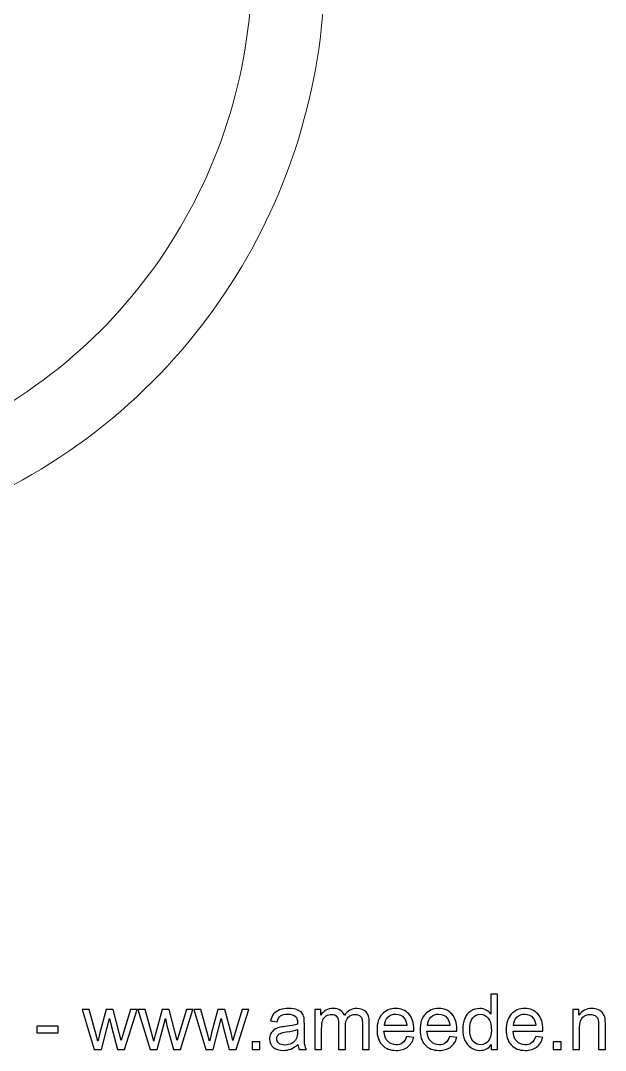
# Model space of a CAD drawing. Header units: millimetres. Extents: x -680 to 176, y -162 to 76.
# Drawn here: x -164.5 to -100.5, y -161.7 to -49 of the extents above; entities that cross this region are included whole.
import ezdxf

# ---------------------------------------------------------------- set-up
doc = ezdxf.new("R2010")
doc.units = ezdxf.units.MM
doc.header["$MEASUREMENT"] = 0
doc.layers.add('Layer 1', color=7, linetype='Continuous')

msp = doc.modelspace()

# ---------------------------------------------------------------- linework, layer by layer
at = {"layer": 'Layer 1', "lineweight": 9}
msp.add_open_spline([(-250.4476, 55.603), (-252.8811, 55.2971), (-255.317, 54.6843), (-257.7054, 53.7426), (-257.7054, 53.7426), (-264.5674, 51.0372), (-269.8692, 46.0603), (-273.0909, 40.0085), (-273.0909, 40.0085), (-276.3607, 33.8657), (-277.48, 26.6178), (-275.9052, 19.5157), (-275.9052, 19.5157), (-275.9052, 19.5157), (-274.8809, 14.8953), (-274.8809, 14.8953), (-274.8809, 14.8953), (-274.8809, 14.8953), (-279.6296, 14.6682), (-279.6296, 14.6682), (-279.6296, 14.6682), (-282.6932, 14.5219), (-285.7545, 14.1279), (-288.7842, 13.4746), (-288.7842, 13.4746), (-291.7986, 12.8246), (-294.7752, 11.9311), (-297.6854, 10.7836), (-297.6854, 10.7836), (-298.0726, 10.631), (-298.6576, 10.3841), (-299.4179, 10.0536), (-299.4179, 10.0536), (-300.1169, 9.7495), (-300.6803, 9.4958), (-301.1241, 9.2864), (-301.1241, 9.2864), (-301.1241, 9.2864), (-305.2764, 7.3264), (-305.2764, 7.3264), (-305.2764, 7.3264), (-305.2764, 7.3264), (-306.6403, 11.7045), (-306.6403, 11.7045), (-306.6403, 11.7045), (-306.7473, 12.0482), (-306.865, 12.4022), (-306.9929, 12.7661), (-306.9929, 12.7661), (-307.1173, 13.1202), (-307.2462, 13.4665), (-307.3793, 13.8041), (-307.3793, 13.8041), (-307.3793, 13.8041), (-307.63, 14.44), (-307.63, 14.44), (-307.63, 14.44), (-310.7167, 21.788), (-316.4394, 27.2785), (-323.267, 30.2444), (-323.267, 30.2444), (-330.2887, 33.2948), (-338.4669, 33.6693), (-346.1365, 30.6452), (-346.1365, 30.6452), (-346.1365, 30.6452), (-346.1513, 30.6394), (-346.1513, 30.6394), (-346.1513, 30.6394), (-353.8036, 27.6178), (-359.5145, 21.7692), (-362.5615, 14.7552), (-362.5615, 14.7552), (-365.6119, 7.7336), (-365.9863, -0.4444), (-362.9623, -8.1142), (-362.9623, -8.1142), (-362.9623, -8.1142), (-362.9583, -8.1243), (-362.9583, -8.1243), (-362.9583, -8.1243), (-360.7585, -13.6976), (-357.0601, -18.2416), (-352.5049, -21.477), (-352.5049, -21.477), (-347.7949, -24.8224), (-342.1724, -26.7657), (-336.3447, -27.0002), (-336.3447, -27.0002), (-336.3447, -27.0002), (-331.7625, -27.1845), (-331.7625, -27.1845), (-331.7625, -27.1845), (-331.7625, -27.1845), (-332.5904, -31.6991), (-332.5904, -31.6991), (-332.5904, -31.6991), (-333.5242, -36.7911), (-333.7627, -42.0592), (-333.2431, -47.3614), (-333.2431, -47.3614), (-332.7404, -52.4914), (-331.5338, -57.618), (-329.5669, -62.6096), (-329.5669, -62.6096), (-329.5669, -62.6096), (-329.5599, -62.6066), (-329.5599, -62.6066), (-329.5599, -62.6066), (-323.8289, -77.1414), (-312.7482, -87.9778), (-299.4661, -93.7478), (-299.4661, -93.7478), (-286.1748, -99.5218), (-270.6878, -100.2282), (-256.1564, -94.4987), (-256.1564, -94.4987), (-253.1045, -93.2955), (-250.1823, -91.8305), (-247.4059, -90.1368), (-247.4059, -90.1368), (-244.5874, -88.4176), (-241.9645, -86.4804), (-239.551, -84.3581), (-239.551, -84.3581), (-239.551, -84.3581), (-236.8503, -81.9834), (-236.8503, -81.9834), (-236.8503, -81.9834), (-236.8503, -81.9834), (-234.2062, -84.4284), (-234.2062, -84.4284), (-234.2062, -84.4284), (-226.3475, -91.6948), (-216.5848, -96.5746), (-206.1456, -98.5338), (-206.1456, -98.5338), (-196.026, -100.433), (-185.2692, -99.5978), (-174.9897, -95.5449), (-174.9897, -95.5449), (-164.1571, -91.2736), (-155.3807, -84.0304), (-149.2267, -75.1196), (-149.2267, -75.1196), (-142.8805, -65.9309), (-139.3206, -54.9659), (-139.1653, -43.6534), (-139.1653, -43.6534), (-139.1653, -43.6534), (-139.1246, -40.6701), (-139.1246, -40.6701), (-139.1246, -40.6701), (-139.1246, -40.6701), (-136.2474, -39.8705), (-136.2474, -39.8705), (-136.2474, -39.8705), (-135.8653, -39.7643), (-135.3619, -39.6069), (-134.7323, -39.396), (-134.7323, -39.396), (-134.1595, -39.204), (-133.6657, -39.0268), (-133.2563, -38.8654), (-133.2563, -38.8654), (-133.2563, -38.8654), (-132.6205, -38.6145), (-132.6205, -38.6145), (-132.6205, -38.6145), (-125.2723, -35.5279), (-119.7821, -29.8051), (-116.8161, -22.9775), (-116.8161, -22.9775), (-113.7656, -15.9559), (-113.3911, -7.7778), (-116.4152, -0.1081), (-116.4152, -0.1081), (-116.4152, -0.1081), (-116.4209, -0.0935), (-116.4209, -0.0935), (-116.4209, -0.0935), (-119.4428, 7.559), (-125.2911, 13.2698), (-132.3051, 16.3167), (-132.3051, 16.3167), (-139.3231, 19.3653), (-147.4961, 19.741), (-155.1622, 16.7224), (-155.1622, 16.7224), (-155.1622, 16.7224), (-155.1593, 16.7153), (-155.1593, 16.7153), (-155.1593, 16.7153), (-157.354, 15.8499), (-159.3849, 14.7566), (-161.2364, 13.4741), (-161.2364, 13.4741), (-163.1449, 12.152), (-164.8677, 10.6262), (-166.3865, 8.9398), (-166.3865, 8.9398), (-166.3865, 8.9398), (-168.3953, 6.71), (-168.3953, 6.71), (-168.3953, 6.71), (-168.3953, 6.71), (-171.0902, 8.0141), (-171.0902, 8.0141), (-171.0902, 8.0141), (-172.3283, 8.6135), (-173.4911, 9.1326), (-174.5753, 9.5702), (-174.5753, 9.5702), (-175.6815, 10.0167), (-176.8782, 10.4509), (-178.1624, 10.8715), (-178.1624, 10.8715), (-178.1624, 10.8715), (-181.8125, 12.0671), (-181.8125, 12.0671), (-181.8125, 12.0671), (-181.8125, 12.0671), (-180.7686, 15.7468), (-180.7686, 15.7468), (-180.7686, 15.7468), (-179.897, 18.8207), (-179.5168, 22.0733), (-179.6822, 25.3831), (-179.6822, 25.3831), (-179.8415, 28.5727), (-180.5056, 31.7672), (-181.7218, 34.8522), (-181.7218, 34.8522), (-181.7218, 34.8522), (-181.7249, 34.8597), (-181.7249, 34.8597), (-181.7249, 34.8597), (-184.7459, 42.5156), (-190.5957, 48.229), (-197.612, 51.2771), (-197.612, 51.2771), (-200.4006, 52.4885), (-203.3718, 53.2774), (-206.4209, 53.5994), (-206.4209, 53.5994), (-206.4209, 53.5994), (-206.4209, 61.6183), (-206.4209, 61.6183), (-206.4209, 61.6183), (-202.2653, 61.2769), (-198.2152, 60.2501), (-194.4336, 58.6073), (-194.4336, 58.6073), (-185.5559, 54.7507), (-178.1452, 47.4966), (-174.3059, 37.7591), (-174.3059, 37.7591), (-174.3059, 37.7591), (-173.9046, 36.7416), (-173.9046, 36.7416), (-173.9046, 36.7416), (-173.9046, 36.7416), (-173.9094, 36.7097), (-173.9094, 36.7097), (-173.9094, 36.7097), (-172.5982, 33.083), (-171.8751, 29.4024), (-171.6936, 25.7718), (-171.6936, 25.7718), (-171.5501, 22.8978), (-171.7446, 20.0297), (-172.2544, 17.2208), (-172.2544, 17.2208), (-172.0404, 17.1366), (-171.8252, 17.0509), (-171.6087, 16.9636), (-171.6087, 16.9636), (-171.1451, 16.7764), (-170.6931, 16.5889), (-170.2528, 16.401), (-170.2528, 16.401), (-168.8711, 17.7115), (-167.3808, 18.9263), (-165.7879, 20.0298), (-165.7879, 20.0298), (-163.4359, 21.6592), (-160.8651, 23.0445), (-158.097, 24.136), (-158.097, 24.136), (-158.097, 24.136), (-157.0796, 24.537), (-157.0796, 24.537), (-157.0796, 24.537), (-157.0796, 24.537), (-157.0305, 24.5298), (-157.0305, 24.5298), (-157.0305, 24.5298), (-147.6119, 27.9305), (-137.6823, 27.3637), (-129.1267, 23.6469), (-129.1267, 23.6469), (-120.2491, 19.7905), (-112.8383, 12.5362), (-108.9991, 2.7988), (-108.9991, 2.7988), (-108.9991, 2.7988), (-108.5979, 1.7814), (-108.5979, 1.7814), (-108.5979, 1.7814), (-108.5979, 1.7814), (-108.603, 1.7476), (-108.603, 1.7476), (-108.603, 1.7476), (-105.2024, -7.6709), (-105.769, -17.6004), (-109.4857, -26.1561), (-109.4857, -26.1561), (-113.3406, -35.0297), (-120.5904, -42.4379), (-130.3214, -46.2786), (-130.3214, -46.2786), (-130.3214, -46.2786), (-130.3186, -46.2859), (-130.3186, -46.2859), (-130.3186, -46.2859), (-130.6077, -46.4), (-130.8836, -46.5061), (-131.1465, -46.604), (-131.1465, -46.604), (-131.1465, -46.604), (-131.2945, -46.6623), (-131.2945, -46.6623), (-131.2945, -46.6623), (-131.9933, -58.5211), (-135.9696, -69.9422), (-142.665, -79.6368), (-142.665, -79.6368), (-149.6927, -89.8128), (-159.7143, -98.0841), (-172.083, -102.9608), (-172.083, -102.9608), (-183.8079, -107.5838), (-196.0697, -108.5377), (-207.599, -106.3739), (-207.599, -106.3739), (-218.3787, -104.3509), (-228.5181, -99.6102), (-236.9828, -92.6021), (-236.9828, -92.6021), (-238.9673, -94.164), (-241.0547, -95.6176), (-243.2403, -96.9507), (-243.2403, -96.9507), (-246.339, -98.8413), (-249.6795, -100.5073), (-253.2496, -101.9148), (-253.2496, -101.9148), (-269.8387, -108.4556), (-287.5005, -107.6569), (-302.6446, -101.078), (-302.6446, -101.078), (-317.7981, -94.4951), (-330.4407, -82.1301), (-336.9803, -65.5443), (-336.9803, -65.5443), (-336.9803, -65.5443), (-336.9783, -65.5289), (-336.9783, -65.5289), (-336.9783, -65.5289), (-339.2416, -59.7884), (-340.625, -53.9419), (-341.194, -48.1348), (-341.194, -48.1348), (-341.6407, -43.5777), (-341.5893, -39.0221), (-341.0717, -34.54), (-341.0717, -34.54), (-346.8512, -33.6232), (-352.3498, -31.3754), (-357.1102, -27.9941), (-357.1102, -27.9941), (-362.8869, -23.8912), (-367.581, -18.1158), (-370.3784, -11.0212), (-370.3784, -11.0212), (-370.3784, -11.0212), (-370.7795, -10.0035), (-370.7795, -10.0035), (-370.7795, -10.0035), (-370.7795, -10.0035), (-370.7746, -9.9698), (-370.7746, -9.9698), (-370.7746, -9.9698), (-374.175, -0.5516), (-373.6084, 9.3781), (-369.8916, 17.9336), (-369.8916, 17.9336), (-366.0352, 26.8112), (-358.7809, 34.222), (-349.0436, 38.0613), (-349.0436, 38.0613), (-349.0436, 38.0613), (-348.026, 38.4626), (-348.026, 38.4626), (-348.026, 38.4626), (-348.026, 38.4626), (-347.9924, 38.4575), (-347.9924, 38.4575), (-347.9924, 38.4575), (-338.5739, 41.8582), (-328.6442, 41.2914), (-320.0887, 37.5746), (-320.0887, 37.5746), (-311.6662, 33.9159), (-304.5646, 27.1986), (-300.58, 18.2045), (-300.58, 18.2045), (-297.2155, 19.5302), (-293.8344, 20.5498), (-290.4645, 21.2764), (-290.4645, 21.2764), (-288.4484, 21.7112), (-286.4331, 22.046), (-284.4245, 22.2837), (-284.4245, 22.2837), (-285.1596, 29.798), (-283.6015, 37.2587), (-280.1479, 43.7464), (-280.1479, 43.7464), (-276.0686, 51.4095), (-269.3375, 57.7184), (-260.6122, 61.1586), (-260.6122, 61.1586), (-257.2713, 62.4759), (-253.8545, 63.2843), (-250.4476, 63.6213), (-250.4476, 63.6213), (-250.4476, 63.6213), (-250.4476, 55.603), (-250.4476, 55.603)], degree=3, knots=[0, 0, 0, 0, 0.00900901, 0.00900901, 0.00900901, 0.00900901, 0.01801802, 0.01801802, 0.01801802, 0.01801802, 0.02702703, 0.02702703, 0.02702703, 0.02702703, 0.03603604, 0.03603604, 0.03603604, 0.03603604, 0.04504505, 0.04504505, 0.04504505, 0.04504505, 0.05405405, 0.05405405, 0.05405405, 0.05405405, 0.06306306, 0.06306306, 0.06306306, 0.06306306, 0.07207207, 0.07207207, 0.07207207, 0.07207207, 0.08108108, 0.08108108, 0.08108108, 0.08108108, 0.09009009, 0.09009009, 0.09009009, 0.09009009, 0.0990991, 0.0990991, 0.0990991, 0.0990991, 0.10810811, 0.10810811, 0.10810811, 0.10810811, 0.11711712, 0.11711712, 0.11711712, 0.11711712, 0.12612613, 0.12612613, 0.12612613, 0.12612613, 0.13513514, 0.13513514, 0.13513514, 0.13513514, 0.14414414, 0.14414414, 0.14414414, 0.14414414, 0.15315315, 0.15315315, 0.15315315, 0.15315315, 0.16216216, 0.16216216, 0.16216216, 0.16216216, 0.17117117, 0.17117117, 0.17117117, 0.17117117, 0.18018018, 0.18018018, 0.18018018, 0.18018018, 0.18918919, 0.18918919, 0.18918919, 0.18918919, 0.1981982, 0.1981982, 0.1981982, 0.1981982, 0.20720721, 0.20720721, 0.20720721, 0.20720721, 0.21621622, 0.21621622, 0.21621622, 0.21621622, 0.22522523, 0.22522523, 0.22522523, 0.22522523, 0.23423423, 0.23423423, 0.23423423, 0.23423423, 0.24324324, 0.24324324, 0.24324324, 0.24324324, 0.25225225, 0.25225225, 0.25225225, 0.25225225, 0.26126126, 0.26126126, 0.26126126, 0.26126126, 0.27027027, 0.27027027, 0.27027027, 0.27027027, 0.27927928, 0.27927928, 0.27927928, 0.27927928, 0.28828829, 0.28828829, 0.28828829, 0.28828829, 0.2972973, 0.2972973, 0.2972973, 0.2972973, 0.30630631, 0.30630631, 0.30630631, 0.30630631, 0.31531532, 0.31531532, 0.31531532, 0.31531532, 0.32432432, 0.32432432, 0.32432432, 0.32432432, 0.33333333, 0.33333333, 0.33333333, 0.33333333, 0.34234234, 0.34234234, 0.34234234, 0.34234234, 0.35135135, 0.35135135, 0.35135135, 0.35135135, 0.36036036, 0.36036036, 0.36036036, 0.36036036, 0.36936937, 0.36936937, 0.36936937, 0.36936937, 0.37837838, 0.37837838, 0.37837838, 0.37837838, 0.38738739, 0.38738739, 0.38738739, 0.38738739, 0.3963964, 0.3963964, 0.3963964, 0.3963964, 0.40540541, 0.40540541, 0.40540541, 0.40540541, 0.41441441, 0.41441441, 0.41441441, 0.41441441, 0.42342342, 0.42342342, 0.42342342, 0.42342342, 0.43243243, 0.43243243, 0.43243243, 0.43243243, 0.44144144, 0.44144144, 0.44144144, 0.44144144, 0.45045045, 0.45045045, 0.45045045, 0.45045045, 0.45945946, 0.45945946, 0.45945946, 0.45945946, 0.46846847, 0.46846847, 0.46846847, 0.46846847, 0.47747748, 0.47747748, 0.47747748, 0.47747748, 0.48648649, 0.48648649, 0.48648649, 0.48648649, 0.4954955, 0.4954955, 0.4954955, 0.4954955, 0.5045045, 0.5045045, 0.5045045, 0.5045045, 0.51351351, 0.51351351, 0.51351351, 0.51351351, 0.52252252, 0.52252252, 0.52252252, 0.52252252, 0.53153153, 0.53153153, 0.53153153, 0.53153153, 0.54054054, 0.54054054, 0.54054054, 0.54054054, 0.54954955, 0.54954955, 0.54954955, 0.54954955, 0.55855856, 0.55855856, 0.55855856, 0.55855856, 0.56756757, 0.56756757, 0.56756757, 0.56756757, 0.57657658, 0.57657658, 0.57657658, 0.57657658, 0.58558559, 0.58558559, 0.58558559, 0.58558559, 0.59459459, 0.59459459, 0.59459459, 0.59459459, 0.6036036, 0.6036036, 0.6036036, 0.6036036, 0.61261261, 0.61261261, 0.61261261, 0.61261261, 0.62162162, 0.62162162, 0.62162162, 0.62162162, 0.63063063, 0.63063063, 0.63063063, 0.63063063, 0.63963964, 0.63963964, 0.63963964, 0.63963964, 0.64864865, 0.64864865, 0.64864865, 0.64864865, 0.65765766, 0.65765766, 0.65765766, 0.65765766, 0.66666667, 0.66666667, 0.66666667, 0.66666667, 0.67567568, 0.67567568, 0.67567568, 0.67567568, 0.68468468, 0.68468468, 0.68468468, 0.68468468, 0.69369369, 0.69369369, 0.69369369, 0.69369369, 0.7027027, 0.7027027, 0.7027027, 0.7027027, 0.71171171, 0.71171171, 0.71171171, 0.71171171, 0.72072072, 0.72072072, 0.72072072, 0.72072072, 0.72972973, 0.72972973, 0.72972973, 0.72972973, 0.73873874, 0.73873874, 0.73873874, 0.73873874, 0.74774775, 0.74774775, 0.74774775, 0.74774775, 0.75675676, 0.75675676, 0.75675676, 0.75675676, 0.76576577, 0.76576577, 0.76576577, 0.76576577, 0.77477477, 0.77477477, 0.77477477, 0.77477477, 0.78378378, 0.78378378, 0.78378378, 0.78378378, 0.79279279, 0.79279279, 0.79279279, 0.79279279, 0.8018018, 0.8018018, 0.8018018, 0.8018018, 0.81081081, 0.81081081, 0.81081081, 0.81081081, 0.81981982, 0.81981982, 0.81981982, 0.81981982, 0.82882883, 0.82882883, 0.82882883, 0.82882883, 0.83783784, 0.83783784, 0.83783784, 0.83783784, 0.84684685, 0.84684685, 0.84684685, 0.84684685, 0.85585586, 0.85585586, 0.85585586, 0.85585586, 0.86486486, 0.86486486, 0.86486486, 0.86486486, 0.87387387, 0.87387387, 0.87387387, 0.87387387, 0.88288288, 0.88288288, 0.88288288, 0.88288288, 0.89189189, 0.89189189, 0.89189189, 0.89189189, 0.9009009, 0.9009009, 0.9009009, 0.9009009, 0.90990991, 0.90990991, 0.90990991, 0.90990991, 0.91891892, 0.91891892, 0.91891892, 0.91891892, 0.92792793, 0.92792793, 0.92792793, 0.92792793, 0.93693694, 0.93693694, 0.93693694, 0.93693694, 0.94594595, 0.94594595, 0.94594595, 0.94594595, 0.95495495, 0.95495495, 0.95495495, 0.95495495, 0.96396396, 0.96396396, 0.96396396, 0.96396396, 0.97297297, 0.97297297, 0.97297297, 0.97297297, 0.98198198, 0.98198198, 0.98198198, 0.98198198, 1, 1, 1, 1], dxfattribs=at)
at = {"layer": 'Layer 1', "color": 250}
for points, knots in [([(-112.9804, -161.577), (-112.9804, -161.577), (-112.9804, -161.0196), (-112.9804, -161.0196), (-112.9804, -161.0196), (-113.2583, -161.4528), (-113.6676, -161.6701), (-114.208, -161.6701), (-114.208, -161.6701), (-114.558, -161.6701), (-114.8797, -161.5742), (-115.1718, -161.3809), (-115.1718, -161.3809), (-115.4653, -161.1889), (-115.6925, -160.9194), (-115.8548, -160.5751), (-115.8548, -160.5751), (-116.0157, -160.2294), (-116.0961, -159.8329), (-116.0961, -159.3841), (-116.0961, -159.3841), (-116.0961, -158.9467), (-116.0227, -158.5502), (-115.8774, -158.1931), (-115.8774, -158.1931), (-115.7306, -157.8375), (-115.5119, -157.5638), (-115.2198, -157.3747), (-115.2198, -157.3747), (-114.9291, -157.1842), (-114.6017, -157.0896), (-114.2419, -157.0896), (-114.2419, -157.0896), (-113.9766, -157.0896), (-113.7409, -157.1461), (-113.5349, -157.2576), (-113.5349, -157.2576), (-113.3289, -157.3691), (-113.161, -157.5158), (-113.0312, -157.695), (-113.0312, -157.695), (-113.0312, -157.695), (-113.0312, -155.5148), (-113.0312, -155.5148), (-113.0312, -155.5148), (-113.0312, -155.5148), (-112.2861, -155.5148), (-112.2861, -155.5148), (-112.2861, -155.5148), (-112.2861, -155.5148), (-112.2861, -161.577), (-112.2861, -161.577), (-112.2861, -161.577), (-112.2861, -161.577), (-112.9804, -161.577), (-112.9804, -161.577)], [0, 0, 0, 0, 0.06666667, 0.06666667, 0.06666667, 0.06666667, 0.13333333, 0.13333333, 0.13333333, 0.13333333, 0.2, 0.2, 0.2, 0.2, 0.26666667, 0.26666667, 0.26666667, 0.26666667, 0.33333333, 0.33333333, 0.33333333, 0.33333333, 0.4, 0.4, 0.4, 0.4, 0.46666667, 0.46666667, 0.46666667, 0.46666667, 0.53333333, 0.53333333, 0.53333333, 0.53333333, 0.6, 0.6, 0.6, 0.6, 0.66666667, 0.66666667, 0.66666667, 0.66666667, 0.73333333, 0.73333333, 0.73333333, 0.73333333, 0.8, 0.8, 0.8, 0.8, 0.86666667, 0.86666667, 0.86666667, 0.86666667, 1, 1, 1, 1]), ([(-156.4344, -161.577), (-156.4344, -161.577), (-157.7622, -157.1828), (-157.7622, -157.1828), (-157.7622, -157.1828), (-157.7622, -157.1828), (-156.9833, -157.1828), (-156.9833, -157.1828), (-156.9833, -157.1828), (-156.9833, -157.1828), (-156.282, -159.7186), (-156.282, -159.7186), (-156.282, -159.7186), (-156.282, -159.7186), (-156.0336, -160.6626), (-156.0336, -160.6626), (-156.0336, -160.6626), (-156.0237, -160.616), (-155.9475, -160.3141), (-155.8064, -159.7567), (-155.8064, -159.7567), (-155.8064, -159.7567), (-155.1107, -157.1828), (-155.1107, -157.1828), (-155.1107, -157.1828), (-155.1107, -157.1828), (-154.3473, -157.1828), (-154.3473, -157.1828), (-154.3473, -157.1828), (-154.3473, -157.1828), (-153.6855, -159.7341), (-153.6855, -159.7341), (-153.6855, -159.7341), (-153.6855, -159.7341), (-153.4696, -160.5709), (-153.4696, -160.5709), (-153.4696, -160.5709), (-153.4696, -160.5709), (-153.217, -159.7228), (-153.217, -159.7228), (-153.217, -159.7228), (-153.217, -159.7228), (-152.4578, -157.1828), (-152.4578, -157.1828), (-152.4578, -157.1828), (-152.4578, -157.1828), (-151.7339, -157.1828), (-151.7339, -157.1828), (-151.7339, -157.1828), (-151.7339, -157.1828), (-153.1126, -161.577), (-153.1126, -161.577), (-153.1126, -161.577), (-153.1126, -161.577), (-153.8831, -161.577), (-153.8831, -161.577), (-153.8831, -161.577), (-153.8831, -161.577), (-154.5802, -158.9481), (-154.5802, -158.9481), (-154.5802, -158.9481), (-154.5802, -158.9481), (-154.7566, -158.196), (-154.7566, -158.196), (-154.7566, -158.196), (-154.7566, -158.196), (-155.6456, -161.577), (-155.6456, -161.577), (-155.6456, -161.577), (-155.6456, -161.577), (-156.4344, -161.577), (-156.4344, -161.577)], [0, 0, 0, 0, 0.05263158, 0.05263158, 0.05263158, 0.05263158, 0.10526316, 0.10526316, 0.10526316, 0.10526316, 0.15789474, 0.15789474, 0.15789474, 0.15789474, 0.21052632, 0.21052632, 0.21052632, 0.21052632, 0.26315789, 0.26315789, 0.26315789, 0.26315789, 0.31578947, 0.31578947, 0.31578947, 0.31578947, 0.36842105, 0.36842105, 0.36842105, 0.36842105, 0.42105263, 0.42105263, 0.42105263, 0.42105263, 0.47368421, 0.47368421, 0.47368421, 0.47368421, 0.52631579, 0.52631579, 0.52631579, 0.52631579, 0.57894737, 0.57894737, 0.57894737, 0.57894737, 0.63157895, 0.63157895, 0.63157895, 0.63157895, 0.68421053, 0.68421053, 0.68421053, 0.68421053, 0.73684211, 0.73684211, 0.73684211, 0.73684211, 0.78947368, 0.78947368, 0.78947368, 0.78947368, 0.84210526, 0.84210526, 0.84210526, 0.84210526, 0.89473684, 0.89473684, 0.89473684, 0.89473684, 1, 1, 1, 1]), ([(-150.32, -161.577), (-150.32, -161.577), (-151.6478, -157.1828), (-151.6478, -157.1828), (-151.6478, -157.1828), (-151.6478, -157.1828), (-150.8689, -157.1828), (-150.8689, -157.1828), (-150.8689, -157.1828), (-150.8689, -157.1828), (-150.1676, -159.7186), (-150.1676, -159.7186), (-150.1676, -159.7186), (-150.1676, -159.7186), (-149.9192, -160.6626), (-149.9192, -160.6626), (-149.9192, -160.6626), (-149.9093, -160.616), (-149.8331, -160.3141), (-149.692, -159.7567), (-149.692, -159.7567), (-149.692, -159.7567), (-148.9963, -157.1828), (-148.9963, -157.1828), (-148.9963, -157.1828), (-148.9963, -157.1828), (-148.2329, -157.1828), (-148.2329, -157.1828), (-148.2329, -157.1828), (-148.2329, -157.1828), (-147.5711, -159.7341), (-147.5711, -159.7341), (-147.5711, -159.7341), (-147.5711, -159.7341), (-147.3552, -160.5709), (-147.3552, -160.5709), (-147.3552, -160.5709), (-147.3552, -160.5709), (-147.1026, -159.7228), (-147.1026, -159.7228), (-147.1026, -159.7228), (-147.1026, -159.7228), (-146.3434, -157.1828), (-146.3434, -157.1828), (-146.3434, -157.1828), (-146.3434, -157.1828), (-145.6195, -157.1828), (-145.6195, -157.1828), (-145.6195, -157.1828), (-145.6195, -157.1828), (-146.9982, -161.577), (-146.9982, -161.577), (-146.9982, -161.577), (-146.9982, -161.577), (-147.7687, -161.577), (-147.7687, -161.577), (-147.7687, -161.577), (-147.7687, -161.577), (-148.4658, -158.9481), (-148.4658, -158.9481), (-148.4658, -158.9481), (-148.4658, -158.9481), (-148.6422, -158.196), (-148.6422, -158.196), (-148.6422, -158.196), (-148.6422, -158.196), (-149.5312, -161.577), (-149.5312, -161.577), (-149.5312, -161.577), (-149.5312, -161.577), (-150.32, -161.577), (-150.32, -161.577)], [0, 0, 0, 0, 0.05263158, 0.05263158, 0.05263158, 0.05263158, 0.10526316, 0.10526316, 0.10526316, 0.10526316, 0.15789474, 0.15789474, 0.15789474, 0.15789474, 0.21052632, 0.21052632, 0.21052632, 0.21052632, 0.26315789, 0.26315789, 0.26315789, 0.26315789, 0.31578947, 0.31578947, 0.31578947, 0.31578947, 0.36842105, 0.36842105, 0.36842105, 0.36842105, 0.42105263, 0.42105263, 0.42105263, 0.42105263, 0.47368421, 0.47368421, 0.47368421, 0.47368421, 0.52631579, 0.52631579, 0.52631579, 0.52631579, 0.57894737, 0.57894737, 0.57894737, 0.57894737, 0.63157895, 0.63157895, 0.63157895, 0.63157895, 0.68421053, 0.68421053, 0.68421053, 0.68421053, 0.73684211, 0.73684211, 0.73684211, 0.73684211, 0.78947368, 0.78947368, 0.78947368, 0.78947368, 0.84210526, 0.84210526, 0.84210526, 0.84210526, 0.89473684, 0.89473684, 0.89473684, 0.89473684, 1, 1, 1, 1]), ([(-144.2056, -161.577), (-144.2056, -161.577), (-145.5334, -157.1828), (-145.5334, -157.1828), (-145.5334, -157.1828), (-145.5334, -157.1828), (-144.7545, -157.1828), (-144.7545, -157.1828), (-144.7545, -157.1828), (-144.7545, -157.1828), (-144.0532, -159.7186), (-144.0532, -159.7186), (-144.0532, -159.7186), (-144.0532, -159.7186), (-143.8048, -160.6626), (-143.8048, -160.6626), (-143.8048, -160.6626), (-143.7949, -160.616), (-143.7187, -160.3141), (-143.5776, -159.7567), (-143.5776, -159.7567), (-143.5776, -159.7567), (-142.8819, -157.1828), (-142.8819, -157.1828), (-142.8819, -157.1828), (-142.8819, -157.1828), (-142.1185, -157.1828), (-142.1185, -157.1828), (-142.1185, -157.1828), (-142.1185, -157.1828), (-141.4567, -159.7341), (-141.4567, -159.7341), (-141.4567, -159.7341), (-141.4567, -159.7341), (-141.2408, -160.5709), (-141.2408, -160.5709), (-141.2408, -160.5709), (-141.2408, -160.5709), (-140.9882, -159.7228), (-140.9882, -159.7228), (-140.9882, -159.7228), (-140.9882, -159.7228), (-140.229, -157.1828), (-140.229, -157.1828), (-140.229, -157.1828), (-140.229, -157.1828), (-139.5051, -157.1828), (-139.5051, -157.1828), (-139.5051, -157.1828), (-139.5051, -157.1828), (-140.8838, -161.577), (-140.8838, -161.577), (-140.8838, -161.577), (-140.8838, -161.577), (-141.6543, -161.577), (-141.6543, -161.577), (-141.6543, -161.577), (-141.6543, -161.577), (-142.3514, -158.9481), (-142.3514, -158.9481), (-142.3514, -158.9481), (-142.3514, -158.9481), (-142.5278, -158.196), (-142.5278, -158.196), (-142.5278, -158.196), (-142.5278, -158.196), (-143.4168, -161.577), (-143.4168, -161.577), (-143.4168, -161.577), (-143.4168, -161.577), (-144.2056, -161.577), (-144.2056, -161.577)], [0, 0, 0, 0, 0.05263158, 0.05263158, 0.05263158, 0.05263158, 0.10526316, 0.10526316, 0.10526316, 0.10526316, 0.15789474, 0.15789474, 0.15789474, 0.15789474, 0.21052632, 0.21052632, 0.21052632, 0.21052632, 0.26315789, 0.26315789, 0.26315789, 0.26315789, 0.31578947, 0.31578947, 0.31578947, 0.31578947, 0.36842105, 0.36842105, 0.36842105, 0.36842105, 0.42105263, 0.42105263, 0.42105263, 0.42105263, 0.47368421, 0.47368421, 0.47368421, 0.47368421, 0.52631579, 0.52631579, 0.52631579, 0.52631579, 0.57894737, 0.57894737, 0.57894737, 0.57894737, 0.63157895, 0.63157895, 0.63157895, 0.63157895, 0.68421053, 0.68421053, 0.68421053, 0.68421053, 0.73684211, 0.73684211, 0.73684211, 0.73684211, 0.78947368, 0.78947368, 0.78947368, 0.78947368, 0.84210526, 0.84210526, 0.84210526, 0.84210526, 0.89473684, 0.89473684, 0.89473684, 0.89473684, 1, 1, 1, 1]), ([(-134.126, -161.0267), (-134.4026, -161.2623), (-134.6693, -161.4274), (-134.9247, -161.5248), (-134.9247, -161.5248), (-135.1801, -161.6222), (-135.4538, -161.6701), (-135.7474, -161.6701), (-135.7474, -161.6701), (-136.23, -161.6701), (-136.6011, -161.553), (-136.8607, -161.3174), (-136.8607, -161.3174), (-137.1204, -161.0831), (-137.2502, -160.7825), (-137.2502, -160.4171), (-137.2502, -160.4171), (-137.2502, -160.2026), (-137.2008, -160.0064), (-137.1034, -159.8286), (-137.1034, -159.8286), (-137.0047, -159.6508), (-136.8763, -159.5097), (-136.7182, -159.4025), (-136.7182, -159.4025), (-136.5588, -159.2952), (-136.381, -159.2134), (-136.182, -159.1583), (-136.182, -159.1583), (-136.0352, -159.1202), (-135.8137, -159.0836), (-135.5188, -159.0469), (-135.5188, -159.0469), (-134.9176, -158.9763), (-134.4731, -158.8902), (-134.1895, -158.7915), (-134.1895, -158.7915), (-134.1867, -158.6899), (-134.1853, -158.6249), (-134.1853, -158.5981), (-134.1853, -158.5981), (-134.1853, -158.2962), (-134.2558, -158.0831), (-134.3969, -157.9589), (-134.3969, -157.9589), (-134.5874, -157.791), (-134.8711, -157.7077), (-135.2464, -157.7077), (-135.2464, -157.7077), (-135.5978, -157.7077), (-135.8574, -157.7698), (-136.0239, -157.8926), (-136.0239, -157.8926), (-136.1919, -158.0153), (-136.3146, -158.2327), (-136.3951, -158.5459), (-136.3951, -158.5459), (-136.3951, -158.5459), (-137.1232, -158.4443), (-137.1232, -158.4443), (-137.1232, -158.4443), (-137.0569, -158.1325), (-136.9482, -157.8799), (-136.7958, -157.688), (-136.7958, -157.688), (-136.6434, -157.4961), (-136.4233, -157.3493), (-136.1354, -157.2449), (-136.1354, -157.2449), (-135.849, -157.1419), (-135.5145, -157.0896), (-135.1363, -157.0896), (-135.1363, -157.0896), (-134.761, -157.0896), (-134.4548, -157.1334), (-134.2191, -157.2223), (-134.2191, -157.2223), (-133.9849, -157.3112), (-133.8113, -157.4213), (-133.7012, -157.5553), (-133.7012, -157.5553), (-133.5912, -157.6894), (-133.5136, -157.8587), (-133.4684, -158.0633), (-133.4684, -158.0633), (-133.4444, -158.1903), (-133.4317, -158.4189), (-133.4317, -158.7477), (-133.4317, -158.7477), (-133.4317, -158.7477), (-133.4317, -159.7355), (-133.4317, -159.7355), (-133.4317, -159.7355), (-133.4317, -160.4255), (-133.4162, -160.8616), (-133.3852, -161.0464), (-133.3852, -161.0464), (-133.3555, -161.2313), (-133.2934, -161.4077), (-133.2031, -161.577), (-133.2031, -161.577), (-133.2031, -161.577), (-133.9821, -161.577), (-133.9821, -161.577), (-133.9821, -161.577), (-134.0568, -161.4204), (-134.1048, -161.2369), (-134.126, -161.0267)], [0, 0, 0, 0, 0.03571429, 0.03571429, 0.03571429, 0.03571429, 0.07142857, 0.07142857, 0.07142857, 0.07142857, 0.10714286, 0.10714286, 0.10714286, 0.10714286, 0.14285714, 0.14285714, 0.14285714, 0.14285714, 0.17857143, 0.17857143, 0.17857143, 0.17857143, 0.21428571, 0.21428571, 0.21428571, 0.21428571, 0.25, 0.25, 0.25, 0.25, 0.28571429, 0.28571429, 0.28571429, 0.28571429, 0.32142857, 0.32142857, 0.32142857, 0.32142857, 0.35714286, 0.35714286, 0.35714286, 0.35714286, 0.39285714, 0.39285714, 0.39285714, 0.39285714, 0.42857143, 0.42857143, 0.42857143, 0.42857143, 0.46428571, 0.46428571, 0.46428571, 0.46428571, 0.5, 0.5, 0.5, 0.5, 0.53571429, 0.53571429, 0.53571429, 0.53571429, 0.57142857, 0.57142857, 0.57142857, 0.57142857, 0.60714286, 0.60714286, 0.60714286, 0.60714286, 0.64285714, 0.64285714, 0.64285714, 0.64285714, 0.67857143, 0.67857143, 0.67857143, 0.67857143, 0.71428571, 0.71428571, 0.71428571, 0.71428571, 0.75, 0.75, 0.75, 0.75, 0.78571429, 0.78571429, 0.78571429, 0.78571429, 0.82142857, 0.82142857, 0.82142857, 0.82142857, 0.85714286, 0.85714286, 0.85714286, 0.85714286, 0.89285714, 0.89285714, 0.89285714, 0.89285714, 0.92857143, 0.92857143, 0.92857143, 0.92857143, 1, 1, 1, 1]), ([(-132.2873, -161.577), (-132.2873, -161.577), (-132.2873, -157.1828), (-132.2873, -157.1828), (-132.2873, -157.1828), (-132.2873, -157.1828), (-131.6184, -157.1828), (-131.6184, -157.1828), (-131.6184, -157.1828), (-131.6184, -157.1828), (-131.6184, -157.8037), (-131.6184, -157.8037), (-131.6184, -157.8037), (-131.4816, -157.5892), (-131.2981, -157.4156), (-131.0695, -157.2858), (-131.0695, -157.2858), (-130.8409, -157.1546), (-130.5813, -157.0896), (-130.2892, -157.0896), (-130.2892, -157.0896), (-129.9646, -157.0896), (-129.6979, -157.1574), (-129.4905, -157.2914), (-129.4905, -157.2914), (-129.283, -157.4269), (-129.1363, -157.6146), (-129.0516, -157.8573), (-129.0516, -157.8573), (-128.7017, -157.3451), (-128.2487, -157.0896), (-127.6899, -157.0896), (-127.6899, -157.0896), (-127.2524, -157.0896), (-126.9152, -157.2096), (-126.6809, -157.4509), (-126.6809, -157.4509), (-126.4453, -157.6922), (-126.3267, -158.0633), (-126.3267, -158.5643), (-126.3267, -158.5643), (-126.3267, -158.5643), (-126.3267, -161.577), (-126.3267, -161.577), (-126.3267, -161.577), (-126.3267, -161.577), (-127.0718, -161.577), (-127.0718, -161.577), (-127.0718, -161.577), (-127.0718, -161.577), (-127.0718, -158.8112), (-127.0718, -158.8112), (-127.0718, -158.8112), (-127.0718, -158.5149), (-127.0972, -158.3004), (-127.1452, -158.1692), (-127.1452, -158.1692), (-127.1932, -158.0379), (-127.2807, -157.9335), (-127.4091, -157.8531), (-127.4091, -157.8531), (-127.5361, -157.7726), (-127.6856, -157.7331), (-127.8564, -157.7331), (-127.8564, -157.7331), (-128.1668, -157.7331), (-128.4237, -157.8361), (-128.6283, -158.0407), (-128.6283, -158.0407), (-128.8329, -158.2468), (-128.9345, -158.5756), (-128.9345, -159.0271), (-128.9345, -159.0271), (-128.9345, -159.0271), (-128.9345, -161.577), (-128.9345, -161.577), (-128.9345, -161.577), (-128.9345, -161.577), (-129.6796, -161.577), (-129.6796, -161.577), (-129.6796, -161.577), (-129.6796, -161.577), (-129.6796, -158.7251), (-129.6796, -158.7251), (-129.6796, -158.7251), (-129.6796, -158.3949), (-129.7402, -158.1466), (-129.8616, -157.9815), (-129.8616, -157.9815), (-129.9829, -157.8164), (-130.1819, -157.7331), (-130.4571, -157.7331), (-130.4571, -157.7331), (-130.6659, -157.7331), (-130.8592, -157.7882), (-131.037, -157.8982), (-131.037, -157.8982), (-131.2148, -158.0083), (-131.3433, -158.1692), (-131.4237, -158.3822), (-131.4237, -158.3822), (-131.5027, -158.5939), (-131.5422, -158.9001), (-131.5422, -159.2995), (-131.5422, -159.2995), (-131.5422, -159.2995), (-131.5422, -161.577), (-131.5422, -161.577), (-131.5422, -161.577), (-131.5422, -161.577), (-132.2873, -161.577), (-132.2873, -161.577)], [0, 0, 0, 0, 0.03448276, 0.03448276, 0.03448276, 0.03448276, 0.06896552, 0.06896552, 0.06896552, 0.06896552, 0.10344828, 0.10344828, 0.10344828, 0.10344828, 0.13793103, 0.13793103, 0.13793103, 0.13793103, 0.17241379, 0.17241379, 0.17241379, 0.17241379, 0.20689655, 0.20689655, 0.20689655, 0.20689655, 0.24137931, 0.24137931, 0.24137931, 0.24137931, 0.27586207, 0.27586207, 0.27586207, 0.27586207, 0.31034483, 0.31034483, 0.31034483, 0.31034483, 0.34482759, 0.34482759, 0.34482759, 0.34482759, 0.37931034, 0.37931034, 0.37931034, 0.37931034, 0.4137931, 0.4137931, 0.4137931, 0.4137931, 0.44827586, 0.44827586, 0.44827586, 0.44827586, 0.48275862, 0.48275862, 0.48275862, 0.48275862, 0.51724138, 0.51724138, 0.51724138, 0.51724138, 0.55172414, 0.55172414, 0.55172414, 0.55172414, 0.5862069, 0.5862069, 0.5862069, 0.5862069, 0.62068966, 0.62068966, 0.62068966, 0.62068966, 0.65517241, 0.65517241, 0.65517241, 0.65517241, 0.68965517, 0.68965517, 0.68965517, 0.68965517, 0.72413793, 0.72413793, 0.72413793, 0.72413793, 0.75862069, 0.75862069, 0.75862069, 0.75862069, 0.79310345, 0.79310345, 0.79310345, 0.79310345, 0.82758621, 0.82758621, 0.82758621, 0.82758621, 0.86206897, 0.86206897, 0.86206897, 0.86206897, 0.89655172, 0.89655172, 0.89655172, 0.89655172, 0.93103448, 0.93103448, 0.93103448, 0.93103448, 1, 1, 1, 1]), ([(-122.2373, -160.1546), (-122.2373, -160.1546), (-121.4668, -160.2562), (-121.4668, -160.2562), (-121.4668, -160.2562), (-121.5868, -160.7035), (-121.8111, -161.0521), (-122.1385, -161.299), (-122.1385, -161.299), (-122.4659, -161.546), (-122.8836, -161.6701), (-123.393, -161.6701), (-123.393, -161.6701), (-124.0336, -161.6701), (-124.5416, -161.4726), (-124.917, -161.0775), (-124.917, -161.0775), (-125.2924, -160.6838), (-125.48, -160.1292), (-125.48, -159.4166), (-125.48, -159.4166), (-125.48, -158.68), (-125.2909, -158.1071), (-124.9114, -157.7007), (-124.9114, -157.7007), (-124.5318, -157.2928), (-124.0393, -157.0896), (-123.4339, -157.0896), (-123.4339, -157.0896), (-122.8483, -157.0896), (-122.3699, -157.2886), (-121.9988, -157.688), (-121.9988, -157.688), (-121.6277, -158.0873), (-121.4414, -158.6489), (-121.4414, -159.3728), (-121.4414, -159.3728), (-121.4414, -159.4166), (-121.4428, -159.4829), (-121.4456, -159.5704), (-121.4456, -159.5704), (-121.4456, -159.5704), (-124.718, -159.5704), (-124.718, -159.5704), (-124.718, -159.5704), (-124.6898, -160.0516), (-124.5543, -160.4213), (-124.3088, -160.6767), (-124.3088, -160.6767), (-124.0647, -160.9321), (-123.7585, -161.0605), (-123.393, -161.0605), (-123.393, -161.0605), (-123.1206, -161.0605), (-122.8878, -160.9886), (-122.6959, -160.8446), (-122.6959, -160.8446), (-122.5026, -160.7007), (-122.3502, -160.4707), (-122.2373, -160.1546)], [0, 0, 0, 0, 0.0625, 0.0625, 0.0625, 0.0625, 0.125, 0.125, 0.125, 0.125, 0.1875, 0.1875, 0.1875, 0.1875, 0.25, 0.25, 0.25, 0.25, 0.3125, 0.3125, 0.3125, 0.3125, 0.375, 0.375, 0.375, 0.375, 0.4375, 0.4375, 0.4375, 0.4375, 0.5, 0.5, 0.5, 0.5, 0.5625, 0.5625, 0.5625, 0.5625, 0.625, 0.625, 0.625, 0.625, 0.6875, 0.6875, 0.6875, 0.6875, 0.75, 0.75, 0.75, 0.75, 0.8125, 0.8125, 0.8125, 0.8125, 0.875, 0.875, 0.875, 0.875, 1, 1, 1, 1]), ([(-124.6757, -158.9608), (-124.6757, -158.9608), (-122.2288, -158.9608), (-122.2288, -158.9608), (-122.2288, -158.9608), (-122.2613, -158.5911), (-122.3558, -158.3145), (-122.5096, -158.1296), (-122.5096, -158.1296), (-122.7453, -157.8432), (-123.0529, -157.6993), (-123.4297, -157.6993), (-123.4297, -157.6993), (-123.7712, -157.6993), (-124.0576, -157.8136), (-124.2905, -158.0422), (-124.2905, -158.0422), (-124.5219, -158.2708), (-124.6503, -158.577), (-124.6757, -158.9608)], [0, 0, 0, 0, 0.16666667, 0.16666667, 0.16666667, 0.16666667, 0.33333333, 0.33333333, 0.33333333, 0.33333333, 0.5, 0.5, 0.5, 0.5, 0.66666667, 0.66666667, 0.66666667, 0.66666667, 1, 1, 1, 1]), ([(-117.5284, -160.1546), (-117.5284, -160.1546), (-116.7579, -160.2562), (-116.7579, -160.2562), (-116.7579, -160.2562), (-116.8779, -160.7035), (-117.1022, -161.0521), (-117.4296, -161.299), (-117.4296, -161.299), (-117.757, -161.546), (-118.1747, -161.6701), (-118.6841, -161.6701), (-118.6841, -161.6701), (-119.3247, -161.6701), (-119.8327, -161.4726), (-120.2081, -161.0775), (-120.2081, -161.0775), (-120.5835, -160.6838), (-120.7711, -160.1292), (-120.7711, -159.4166), (-120.7711, -159.4166), (-120.7711, -158.68), (-120.582, -158.1071), (-120.2025, -157.7007), (-120.2025, -157.7007), (-119.8229, -157.2928), (-119.3304, -157.0896), (-118.725, -157.0896), (-118.725, -157.0896), (-118.1394, -157.0896), (-117.661, -157.2886), (-117.2899, -157.688), (-117.2899, -157.688), (-116.9188, -158.0873), (-116.7325, -158.6489), (-116.7325, -159.3728), (-116.7325, -159.3728), (-116.7325, -159.4166), (-116.7339, -159.4829), (-116.7367, -159.5704), (-116.7367, -159.5704), (-116.7367, -159.5704), (-120.0091, -159.5704), (-120.0091, -159.5704), (-120.0091, -159.5704), (-119.9809, -160.0516), (-119.8454, -160.4213), (-119.5999, -160.6767), (-119.5999, -160.6767), (-119.3558, -160.9321), (-119.0496, -161.0605), (-118.6841, -161.0605), (-118.6841, -161.0605), (-118.4117, -161.0605), (-118.1789, -160.9886), (-117.987, -160.8446), (-117.987, -160.8446), (-117.7937, -160.7007), (-117.6413, -160.4707), (-117.5284, -160.1546)], [0, 0, 0, 0, 0.0625, 0.0625, 0.0625, 0.0625, 0.125, 0.125, 0.125, 0.125, 0.1875, 0.1875, 0.1875, 0.1875, 0.25, 0.25, 0.25, 0.25, 0.3125, 0.3125, 0.3125, 0.3125, 0.375, 0.375, 0.375, 0.375, 0.4375, 0.4375, 0.4375, 0.4375, 0.5, 0.5, 0.5, 0.5, 0.5625, 0.5625, 0.5625, 0.5625, 0.625, 0.625, 0.625, 0.625, 0.6875, 0.6875, 0.6875, 0.6875, 0.75, 0.75, 0.75, 0.75, 0.8125, 0.8125, 0.8125, 0.8125, 0.875, 0.875, 0.875, 0.875, 1, 1, 1, 1]), ([(-119.9668, -158.9608), (-119.9668, -158.9608), (-117.5199, -158.9608), (-117.5199, -158.9608), (-117.5199, -158.9608), (-117.5524, -158.5911), (-117.6469, -158.3145), (-117.8007, -158.1296), (-117.8007, -158.1296), (-118.0364, -157.8432), (-118.344, -157.6993), (-118.7208, -157.6993), (-118.7208, -157.6993), (-119.0623, -157.6993), (-119.3487, -157.8136), (-119.5816, -158.0422), (-119.5816, -158.0422), (-119.813, -158.2708), (-119.9414, -158.577), (-119.9668, -158.9608)], [0, 0, 0, 0, 0.16666667, 0.16666667, 0.16666667, 0.16666667, 0.33333333, 0.33333333, 0.33333333, 0.33333333, 0.5, 0.5, 0.5, 0.5, 0.66666667, 0.66666667, 0.66666667, 0.66666667, 1, 1, 1, 1]), ([(-108.1106, -160.1546), (-108.1106, -160.1546), (-107.3401, -160.2562), (-107.3401, -160.2562), (-107.3401, -160.2562), (-107.4601, -160.7035), (-107.6844, -161.0521), (-108.0118, -161.299), (-108.0118, -161.299), (-108.3392, -161.546), (-108.7569, -161.6701), (-109.2663, -161.6701), (-109.2663, -161.6701), (-109.9069, -161.6701), (-110.4149, -161.4726), (-110.7903, -161.0775), (-110.7903, -161.0775), (-111.1657, -160.6838), (-111.3533, -160.1292), (-111.3533, -159.4166), (-111.3533, -159.4166), (-111.3533, -158.68), (-111.1642, -158.1071), (-110.7847, -157.7007), (-110.7847, -157.7007), (-110.4051, -157.2928), (-109.9126, -157.0896), (-109.3072, -157.0896), (-109.3072, -157.0896), (-108.7216, -157.0896), (-108.2432, -157.2886), (-107.8721, -157.688), (-107.8721, -157.688), (-107.501, -158.0873), (-107.3147, -158.6489), (-107.3147, -159.3728), (-107.3147, -159.3728), (-107.3147, -159.4166), (-107.3161, -159.4829), (-107.3189, -159.5704), (-107.3189, -159.5704), (-107.3189, -159.5704), (-110.5913, -159.5704), (-110.5913, -159.5704), (-110.5913, -159.5704), (-110.5631, -160.0516), (-110.4276, -160.4213), (-110.1821, -160.6767), (-110.1821, -160.6767), (-109.938, -160.9321), (-109.6318, -161.0605), (-109.2663, -161.0605), (-109.2663, -161.0605), (-108.9939, -161.0605), (-108.7611, -160.9886), (-108.5692, -160.8446), (-108.5692, -160.8446), (-108.3759, -160.7007), (-108.2235, -160.4707), (-108.1106, -160.1546)], [0, 0, 0, 0, 0.0625, 0.0625, 0.0625, 0.0625, 0.125, 0.125, 0.125, 0.125, 0.1875, 0.1875, 0.1875, 0.1875, 0.25, 0.25, 0.25, 0.25, 0.3125, 0.3125, 0.3125, 0.3125, 0.375, 0.375, 0.375, 0.375, 0.4375, 0.4375, 0.4375, 0.4375, 0.5, 0.5, 0.5, 0.5, 0.5625, 0.5625, 0.5625, 0.5625, 0.625, 0.625, 0.625, 0.625, 0.6875, 0.6875, 0.6875, 0.6875, 0.75, 0.75, 0.75, 0.75, 0.8125, 0.8125, 0.8125, 0.8125, 0.875, 0.875, 0.875, 0.875, 1, 1, 1, 1]), ([(-110.549, -158.9608), (-110.549, -158.9608), (-108.1021, -158.9608), (-108.1021, -158.9608), (-108.1021, -158.9608), (-108.1346, -158.5911), (-108.2291, -158.3145), (-108.3829, -158.1296), (-108.3829, -158.1296), (-108.6186, -157.8432), (-108.9262, -157.6993), (-109.303, -157.6993), (-109.303, -157.6993), (-109.6445, -157.6993), (-109.9309, -157.8136), (-110.1638, -158.0422), (-110.1638, -158.0422), (-110.3952, -158.2708), (-110.5236, -158.577), (-110.549, -158.9608)], [0, 0, 0, 0, 0.16666667, 0.16666667, 0.16666667, 0.16666667, 0.33333333, 0.33333333, 0.33333333, 0.33333333, 0.5, 0.5, 0.5, 0.5, 0.66666667, 0.66666667, 0.66666667, 0.66666667, 1, 1, 1, 1]), ([(-104.0466, -161.577), (-104.0466, -161.577), (-104.0466, -157.1828), (-104.0466, -157.1828), (-104.0466, -157.1828), (-104.0466, -157.1828), (-103.3777, -157.1828), (-103.3777, -157.1828), (-103.3777, -157.1828), (-103.3777, -157.1828), (-103.3777, -157.8065), (-103.3777, -157.8065), (-103.3777, -157.8065), (-103.056, -157.3281), (-102.5903, -157.0896), (-101.9821, -157.0896), (-101.9821, -157.0896), (-101.7168, -157.0896), (-101.4741, -157.1376), (-101.2526, -157.2322), (-101.2526, -157.2322), (-101.031, -157.3267), (-100.8645, -157.4523), (-100.7545, -157.6061), (-100.7545, -157.6061), (-100.6444, -157.7599), (-100.5668, -157.9434), (-100.523, -158.155), (-100.523, -158.155), (-100.4962, -158.2933), (-100.4821, -158.5346), (-100.4821, -158.8789), (-100.4821, -158.8789), (-100.4821, -158.8789), (-100.4821, -161.577), (-100.4821, -161.577), (-100.4821, -161.577), (-100.4821, -161.577), (-101.2272, -161.577), (-101.2272, -161.577), (-101.2272, -161.577), (-101.2272, -161.577), (-101.2272, -158.9072), (-101.2272, -158.9072), (-101.2272, -158.9072), (-101.2272, -158.6038), (-101.2554, -158.3766), (-101.3133, -158.227), (-101.3133, -158.227), (-101.3711, -158.0774), (-101.4741, -157.9575), (-101.6209, -157.8672), (-101.6209, -157.8672), (-101.7676, -157.7783), (-101.9412, -157.7331), (-102.1388, -157.7331), (-102.1388, -157.7331), (-102.4549, -157.7331), (-102.7272, -157.8333), (-102.9572, -158.0351), (-102.9572, -158.0351), (-103.1872, -158.2355), (-103.3015, -158.6179), (-103.3015, -159.1795), (-103.3015, -159.1795), (-103.3015, -159.1795), (-103.3015, -161.577), (-103.3015, -161.577), (-103.3015, -161.577), (-103.3015, -161.577), (-104.0466, -161.577), (-104.0466, -161.577)], [0, 0, 0, 0, 0.05263158, 0.05263158, 0.05263158, 0.05263158, 0.10526316, 0.10526316, 0.10526316, 0.10526316, 0.15789474, 0.15789474, 0.15789474, 0.15789474, 0.21052632, 0.21052632, 0.21052632, 0.21052632, 0.26315789, 0.26315789, 0.26315789, 0.26315789, 0.31578947, 0.31578947, 0.31578947, 0.31578947, 0.36842105, 0.36842105, 0.36842105, 0.36842105, 0.42105263, 0.42105263, 0.42105263, 0.42105263, 0.47368421, 0.47368421, 0.47368421, 0.47368421, 0.52631579, 0.52631579, 0.52631579, 0.52631579, 0.57894737, 0.57894737, 0.57894737, 0.57894737, 0.63157895, 0.63157895, 0.63157895, 0.63157895, 0.68421053, 0.68421053, 0.68421053, 0.68421053, 0.73684211, 0.73684211, 0.73684211, 0.73684211, 0.78947368, 0.78947368, 0.78947368, 0.78947368, 0.84210526, 0.84210526, 0.84210526, 0.84210526, 0.89473684, 0.89473684, 0.89473684, 0.89473684, 1, 1, 1, 1]), ([(-115.3341, -159.3855), (-115.3341, -159.9472), (-115.2156, -160.3663), (-114.9771, -160.6443), (-114.9771, -160.6443), (-114.74, -160.9222), (-114.4592, -161.0605), (-114.1361, -161.0605), (-114.1361, -161.0605), (-113.8101, -161.0605), (-113.5335, -160.9279), (-113.3049, -160.6626), (-113.3049, -160.6626), (-113.0777, -160.3973), (-112.9634, -159.9923), (-112.9634, -159.4476), (-112.9634, -159.4476), (-112.9634, -158.8493), (-113.0791, -158.409), (-113.312, -158.1282), (-113.312, -158.1282), (-113.5434, -157.8474), (-113.8298, -157.7077), (-114.1699, -157.7077), (-114.1699, -157.7077), (-114.5015, -157.7077), (-114.7781, -157.8418), (-115.0011, -158.1113), (-115.0011, -158.1113), (-115.2226, -158.3808), (-115.3341, -158.8056), (-115.3341, -159.3855)], [0, 0, 0, 0, 0.11111111, 0.11111111, 0.11111111, 0.11111111, 0.22222222, 0.22222222, 0.22222222, 0.22222222, 0.33333333, 0.33333333, 0.33333333, 0.33333333, 0.44444444, 0.44444444, 0.44444444, 0.44444444, 0.55555556, 0.55555556, 0.55555556, 0.55555556, 0.66666667, 0.66666667, 0.66666667, 0.66666667, 0.77777778, 0.77777778, 0.77777778, 0.77777778, 1, 1, 1, 1]), ([(-162.6926, -159.7567), (-162.6926, -159.7567), (-162.6926, -159.0116), (-162.6926, -159.0116), (-162.6926, -159.0116), (-162.6926, -159.0116), (-160.3897, -159.0116), (-160.3897, -159.0116), (-160.3897, -159.0116), (-160.3897, -159.0116), (-160.3897, -159.7567), (-160.3897, -159.7567), (-160.3897, -159.7567), (-160.3897, -159.7567), (-162.6926, -159.7567), (-162.6926, -159.7567)], [0, 0, 0, 0, 0.2, 0.2, 0.2, 0.2, 0.4, 0.4, 0.4, 0.4, 0.6, 0.6, 0.6, 0.6, 1, 1, 1, 1]), ([(-134.1853, -159.3757), (-134.4562, -159.4857), (-134.8626, -159.5789), (-135.4045, -159.6551), (-135.4045, -159.6551), (-135.7121, -159.6988), (-135.9294, -159.7482), (-136.0564, -159.8032), (-136.0564, -159.8032), (-136.1834, -159.8583), (-136.2808, -159.9387), (-136.3499, -160.0431), (-136.3499, -160.0431), (-136.4191, -160.1489), (-136.4543, -160.2661), (-136.4543, -160.3959), (-136.4543, -160.3959), (-136.4543, -160.592), (-136.3795, -160.7571), (-136.2286, -160.8884), (-136.2286, -160.8884), (-136.0776, -161.0196), (-135.8574, -161.0859), (-135.5681, -161.0859), (-135.5681, -161.0859), (-135.2817, -161.0859), (-135.0263, -161.0238), (-134.8019, -160.8983), (-134.8019, -160.8983), (-134.579, -160.7741), (-134.4139, -160.6033), (-134.3094, -160.3874), (-134.3094, -160.3874), (-134.229, -160.2195), (-134.1895, -159.9726), (-134.1895, -159.6466), (-134.1895, -159.6466), (-134.1895, -159.6466), (-134.1853, -159.3757), (-134.1853, -159.3757)], [0, 0, 0, 0, 0.09090909, 0.09090909, 0.09090909, 0.09090909, 0.18181818, 0.18181818, 0.18181818, 0.18181818, 0.27272727, 0.27272727, 0.27272727, 0.27272727, 0.36363636, 0.36363636, 0.36363636, 0.36363636, 0.45454545, 0.45454545, 0.45454545, 0.45454545, 0.54545455, 0.54545455, 0.54545455, 0.54545455, 0.63636364, 0.63636364, 0.63636364, 0.63636364, 0.72727273, 0.72727273, 0.72727273, 0.72727273, 0.81818182, 0.81818182, 0.81818182, 0.81818182, 1, 1, 1, 1]), ([(-139.1368, -161.577), (-139.1368, -161.577), (-139.1368, -160.7303), (-139.1368, -160.7303), (-139.1368, -160.7303), (-139.1368, -160.7303), (-138.2902, -160.7303), (-138.2902, -160.7303), (-138.2902, -160.7303), (-138.2902, -160.7303), (-138.2902, -161.577), (-138.2902, -161.577), (-138.2902, -161.577), (-138.2902, -161.577), (-139.1368, -161.577), (-139.1368, -161.577)], [0, 0, 0, 0, 0.2, 0.2, 0.2, 0.2, 0.4, 0.4, 0.4, 0.4, 0.6, 0.6, 0.6, 0.6, 1, 1, 1, 1]), ([(-106.1872, -161.577), (-106.1872, -161.577), (-106.1872, -160.7303), (-106.1872, -160.7303), (-106.1872, -160.7303), (-106.1872, -160.7303), (-105.3406, -160.7303), (-105.3406, -160.7303), (-105.3406, -160.7303), (-105.3406, -160.7303), (-105.3406, -161.577), (-105.3406, -161.577), (-105.3406, -161.577), (-105.3406, -161.577), (-106.1872, -161.577), (-106.1872, -161.577)], [0, 0, 0, 0, 0.2, 0.2, 0.2, 0.2, 0.4, 0.4, 0.4, 0.4, 0.6, 0.6, 0.6, 0.6, 1, 1, 1, 1])]:
    msp.add_open_spline(points, degree=3, knots=knots, dxfattribs=at)

doc.saveas('drawing.dxf')
